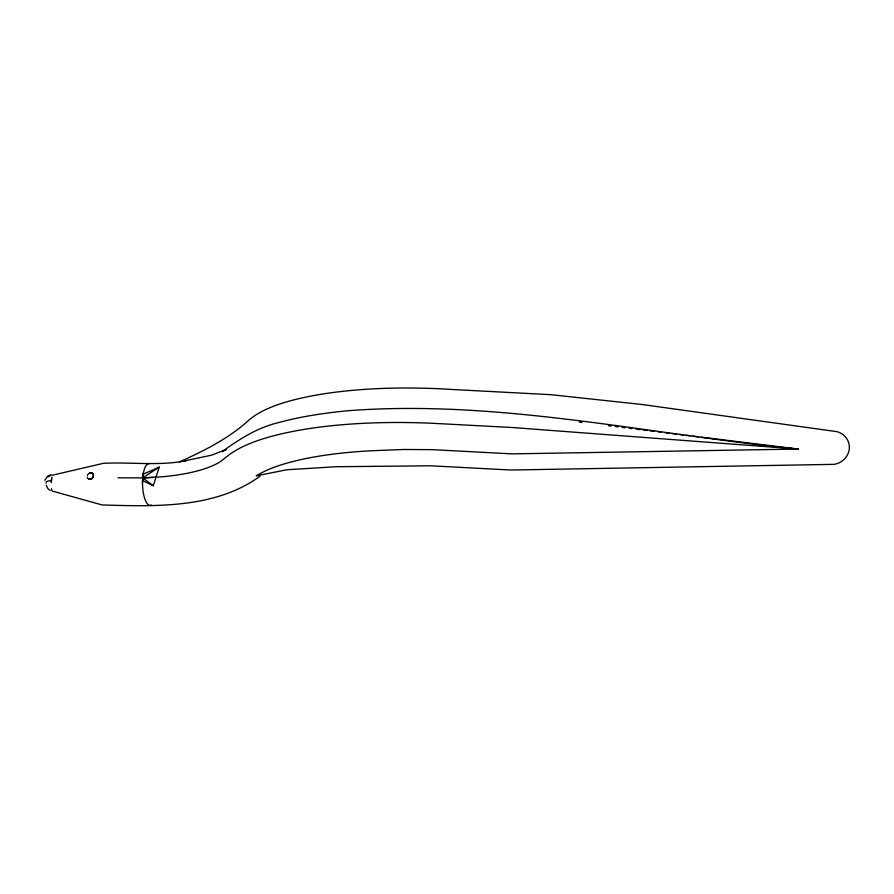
<?xml version="1.0" encoding="UTF-8"?>
<svg xmlns="http://www.w3.org/2000/svg" width="894" height="894" viewBox="0 0 894 894"><rect width="100%" height="100%" fill="white"/><g stroke="black" fill="none" stroke-linecap="round" stroke-linejoin="round"><path stroke-width="1.34" d="M51.17 482.726L51.975 477.083M142.392 483.241L143.297 472.993M51.561 478.703L51.293 480.626A8.337 2.581 5 0 0 46.13 483.129M89.914 479.083A3.453 2.771 -43.4 0 0 92.82 477.318L93.401 474.904A3.498 2.76 -60.5 0 0 91.501 472.904L89.903 473.027A3.498 3.14 -42.9 0 0 87.4 475.396M142.559 480.559L153.276 485.744L159.221 467.115L143.152 474.222M44.868 480.29L47.516 476.256L51.338 474.725M259.998 476.211C215.175 508.82 155.176 506.473 102.139 504.954L52.187 491.029M118.019 477.809L142.716 477.888L159.221 467.115M48.544 476.368L47.874 476.737L50.768 475.34M52.5 475.172L103.402 463.315C130.803 461.919 158.517 466.109 185.874 460.79M179.538 461.885C204.078 450.788 228.428 438.675 248.566 420.437A205.207 63.418 5 0 1 293.534 399.964A232.853 71.956 5 0 1 452.398 389.493L550.805 394.679L641.926 404.479L837.03 431.679A17.679 16.707 -15 0 1 849.3 448.732A17.679 16.707 -15 0 1 834.169 464.344L510.709 470.021L430.729 465.796L335.909 466.724L286.739 469.775L256.198 475.865A199.742 61.72 5 0 1 292.182 461.706A227.501 70.302 5 0 1 376.162 450.565L403.35 449.492L432.137 449.648L512.128 453.873L798.074 449.056C648.631 434.372 498.774 399.182 347.833 410.737C324.5 413.017 301.177 416.403 278.537 422.605C257.55 427.533 239.301 439.189 222.181 451.66L226.26 449.458L211.654 455.147L182.801 461.259M153.276 485.744L142.716 477.888L155.779 477.072M791.112 448.855L798.074 449.056L701.142 437.132M798.074 449.056L512.094 427.5L431.511 423.231A253.639 78.381 5 0 0 274.76 435.49L269.15 437.01A226.104 69.866 5 0 0 227.769 455.851L220.863 461.315A132.167 40.845 5 0 1 155.478 477.284M579.29 422.136L582.05 422.482M608.367 425.723L611.138 426.058M615.284 426.572L618.056 426.907M622.213 427.421L624.984 427.757M629.13 428.271L631.902 428.617M636.059 429.12L640.216 429.634M642.976 429.98L647.133 430.483M649.904 430.83L654.062 431.344M658.219 431.847L660.979 432.193M665.136 432.707L669.293 433.21M672.064 433.556L676.21 434.071M678.982 434.406L683.139 434.92M685.91 435.255L690.067 435.769M692.828 436.104L698.37 436.786M90.752 472.881L89.724 472.781L90.752 472.881A3.453 2.771 -43.4 0 1 93.445 475.731M92.82 477.318L92.976 477.396A3.341 2.637 -60.5 0 1 91.132 479.139M90.383 479.352C86.941 478.994 92.238 478.379 90.171 479.374M50.243 490.571L47.918 488.672L46.22 485.14M51.494 488.672L51.807 490.08M152.852 477.452A132.167 40.845 5 0 1 142.716 477.888M151.455 505.009A20.897 7.018 88.3 0 1 142.582 485.956A20.897 7.018 88.3 0 1 149.454 463.684M89.344 479.285A3.341 3.006 -42.9 0 1 87.243 477.072"/></g></svg>
